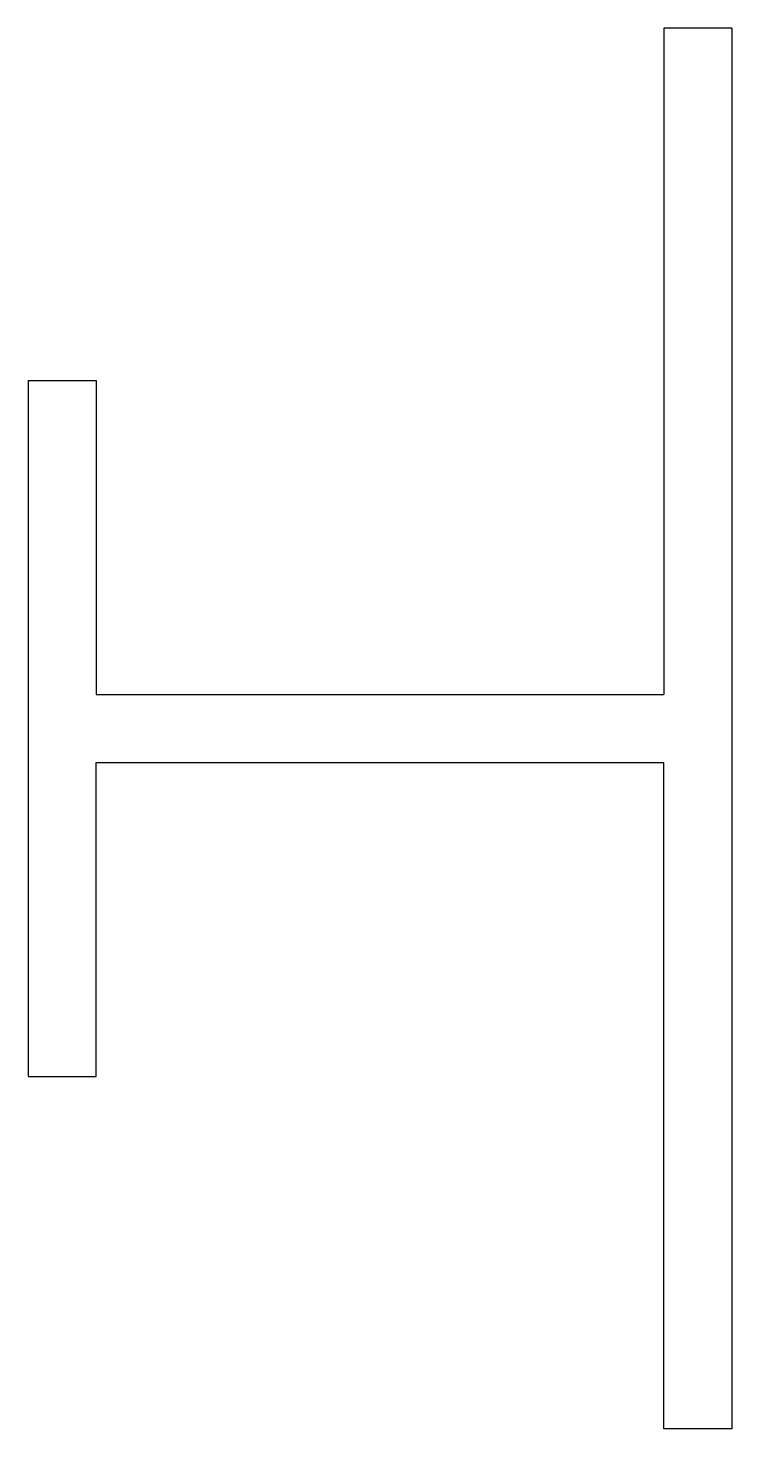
# Model space of a CAD drawing. Extents: x 1.69 to 2.31, y -0.62 to 0.62.
import ezdxf

# ---------------------------------------------------------------- set-up
doc = ezdxf.new("R2010")
doc.units = 0
doc.header["$MEASUREMENT"] = 0
doc.layers.add('LAYER1', color=7, linetype='Continuous')

msp = doc.modelspace()

# ---------------------------------------------------------------- linework, layer by layer
at = {"layer": 'LAYER1', "color": 7, "linetype": 'Continuous', "lineweight": 25}
for p, q in [((2.25, 0.617), (2.25, 0.03)), ((2.31, 0.617), (2.25, 0.617)), ((2.31, 0.617), (2.31, -0.617)), ((1.69, 0.3065), (1.69, -0.3065)), ((1.69, 0.3065), (1.75, 0.3065)), ((1.75, 0.3065), (1.75, 0.03)), ((1.75, 0.03), (2.25, 0.03)), ((1.75, -0.03), (2.25, -0.03)), ((1.75, -0.3065), (1.75, -0.03)), ((2.25, -0.617), (2.25, -0.03)), ((1.69, -0.3065), (1.75, -0.3065)), ((2.31, -0.617), (2.25, -0.617))]:
    msp.add_line(p, q, dxfattribs=at)

doc.saveas('drawing.dxf')
